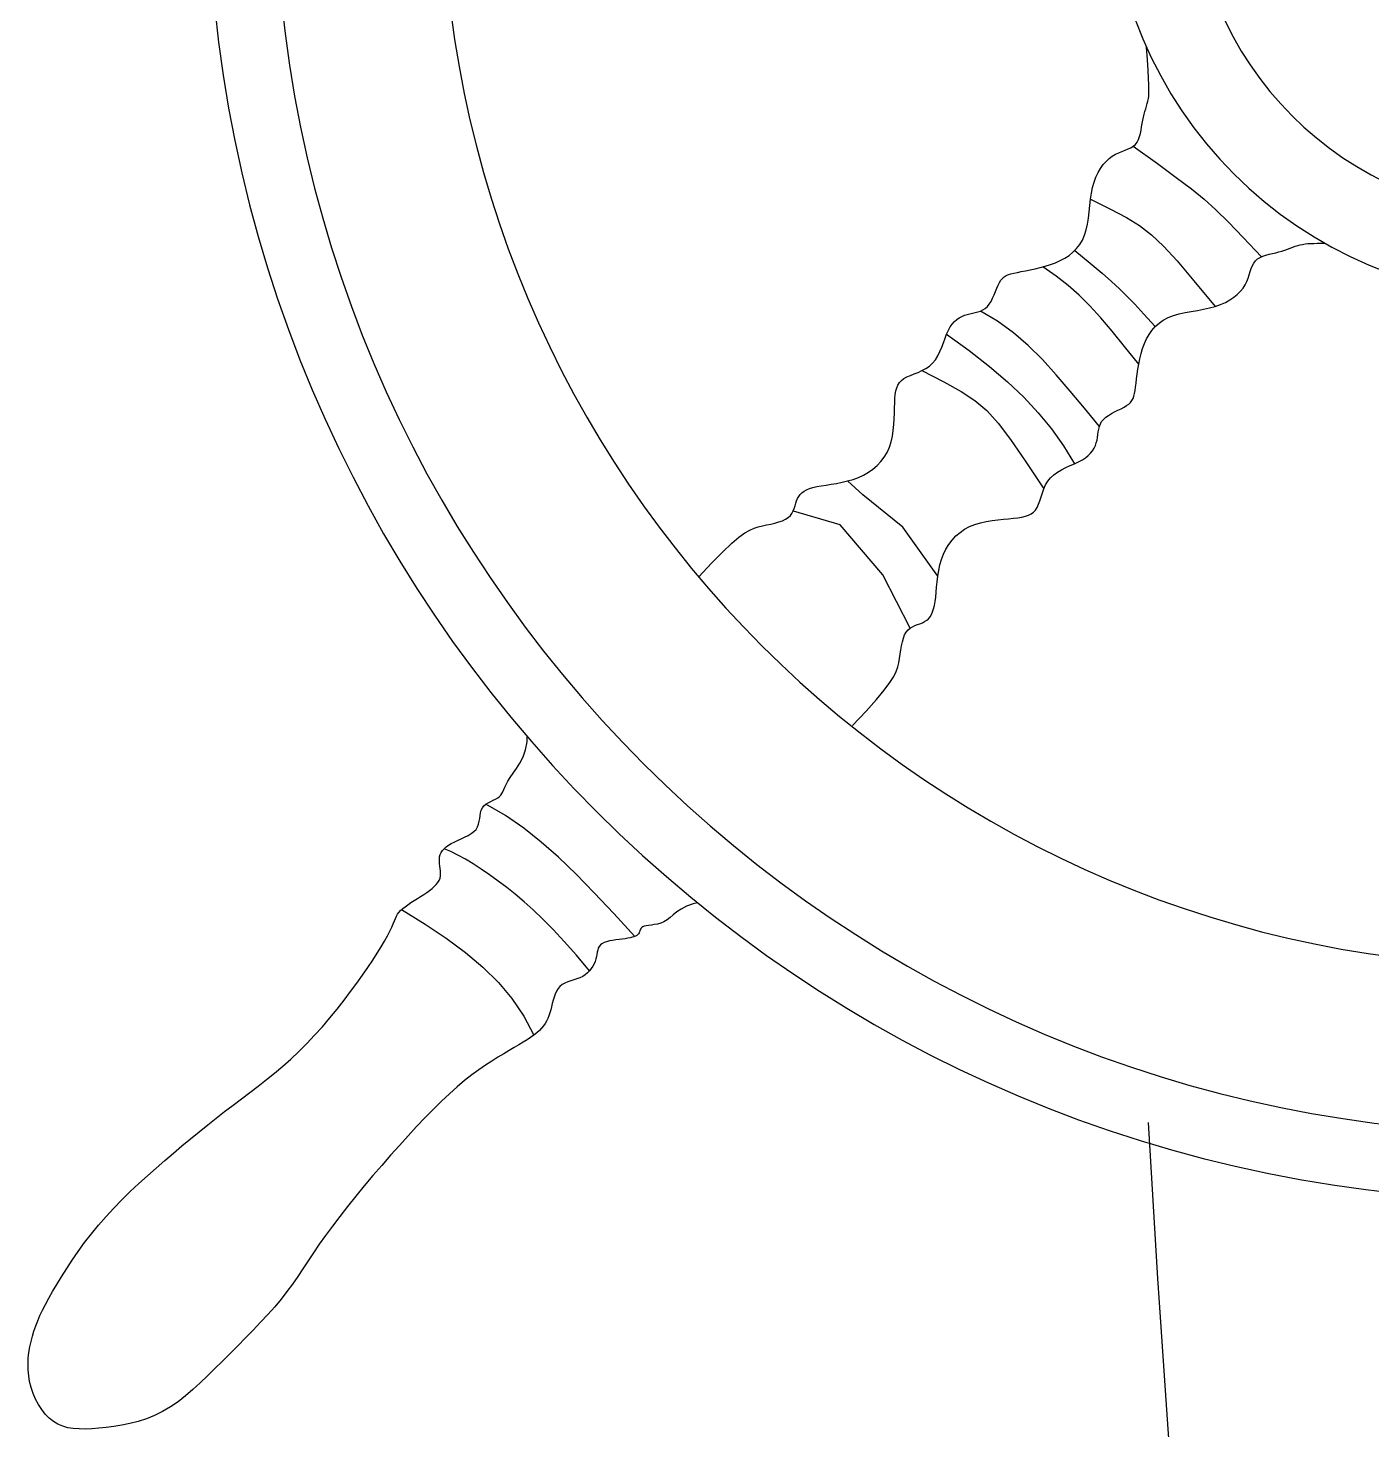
# Model space of a CAD drawing. Header units: millimetres. Extents: x -37 to 8970, y -2 to 4773.
# Drawn here: x 8469.9 to 8544.5, y 353.8 to 431.6 of the extents above; entities that cross this region are included whole.
import ezdxf

# ---------------------------------------------------------------- set-up
doc = ezdxf.new("R2010")
doc.units = ezdxf.units.MM

msp = doc.modelspace()

# ---------------------------------------------------------------- linework, layer by layer
at = {"color": 18, "true_color": 0x000000}
for p, q in [((8516.189, 405.748), (8515.347, 406.507)), ((8518.415, 403.937), (8516.189, 405.748)), ((8514.936, 404.077), (8512.344, 404.832)), ((8517.302, 401.291), (8514.936, 404.077)), ((8520.356, 401.228), (8518.415, 403.937)), ((8518.818, 398.341), (8517.302, 401.291)), ((8497.557, 392.027), (8497.563, 392.318)), ((8497.334, 391.199), (8497.472, 391.588)), ((8497.472, 391.588), (8497.557, 392.027)), ((8496.97, 390.552), (8497.16, 390.855)), ((8497.16, 390.855), (8497.334, 391.199)), ((8496.392, 389.668), (8496.489, 389.847)), ((8496.489, 389.847), (8496.618, 390.052)), ((8496.618, 390.052), (8496.783, 390.285)), ((8496.783, 390.285), (8496.97, 390.552)), ((8496.025, 388.994), (8496.103, 389.072)), ((8496.103, 389.072), (8496.162, 389.161)), ((8496.162, 389.161), (8496.213, 389.262)), ((8496.213, 389.262), (8496.262, 389.378)), ((8496.262, 389.378), (8496.319, 389.513)), ((8496.319, 389.513), (8496.392, 389.668)), ((8494.978, 388.093), (8495.017, 388.234)), ((8495.017, 388.234), (8495.078, 388.361)), ((8495.078, 388.361), (8495.165, 388.471)), ((8495.165, 388.471), (8495.276, 388.566)), ((8495.276, 388.566), (8495.402, 388.648)), ((8495.402, 388.648), (8495.537, 388.722)), ((8495.537, 388.722), (8495.674, 388.79)), ((8495.674, 388.79), (8495.805, 388.856)), ((8495.805, 388.856), (8495.925, 388.923)), ((8495.925, 388.923), (8496.025, 388.994)), ((8494.809, 387.316), (8494.867, 387.466)), ((8494.867, 387.466), (8494.904, 387.624)), ((8494.904, 387.624), (8494.93, 387.783)), ((8494.93, 387.783), (8494.951, 387.941)), ((8494.951, 387.941), (8494.978, 388.093)), ((8493.895, 386.645), (8494.09, 386.736)), ((8494.09, 386.736), (8494.278, 386.831)), ((8494.278, 386.831), (8494.451, 386.935)), ((8494.451, 386.935), (8494.601, 387.049)), ((8494.601, 387.049), (8494.722, 387.175)), ((8494.722, 387.175), (8494.809, 387.316)), ((8492.789, 385.889), (8492.859, 385.997)), ((8492.859, 385.997), (8492.948, 386.1)), ((8492.948, 386.1), (8493.058, 386.199)), ((8493.058, 386.199), (8493.188, 386.294)), ((8493.188, 386.294), (8493.34, 386.385)), ((8493.34, 386.385), (8493.513, 386.472)), ((8493.513, 386.472), (8493.7, 386.558)), ((8493.7, 386.558), (8493.895, 386.645)), ((8492.688, 385.535), (8492.704, 385.658)), ((8492.688, 385.406), (8492.688, 385.535)), ((8492.7, 385.273), (8492.688, 385.406)), ((8492.718, 385.138), (8492.7, 385.273)), ((8492.704, 385.658), (8492.737, 385.776)), ((8492.738, 385.001), (8492.718, 385.138)), ((8492.737, 385.776), (8492.789, 385.889)), ((8492.608, 384.225), (8492.679, 384.344)), ((8492.679, 384.344), (8492.728, 384.467)), ((8492.728, 384.467), (8492.754, 384.596)), ((8492.753, 384.864), (8492.738, 385.001)), ((8492.76, 384.729), (8492.753, 384.864)), ((8492.754, 384.596), (8492.76, 384.729)), ((8491.819, 383.558), (8491.985, 383.668)), ((8491.985, 383.668), (8492.139, 383.778)), ((8492.139, 383.778), (8492.28, 383.887)), ((8492.28, 383.887), (8492.407, 383.998)), ((8492.407, 383.998), (8492.517, 384.11)), ((8492.517, 384.11), (8492.608, 384.225)), ((8490.652, 382.774), (8490.789, 382.883)), ((8490.789, 382.883), (8490.944, 382.993)), ((8490.944, 382.993), (8491.111, 383.106)), ((8491.111, 383.106), (8491.287, 383.219)), ((8491.287, 383.219), (8491.466, 383.333)), ((8491.466, 383.333), (8491.645, 383.446)), ((8491.645, 383.446), (8491.819, 383.558)), ((8506.405, 382.91), (8506.109, 382.754)), ((8506.773, 383.047), (8506.405, 382.91)), ((8507.017, 383.104), (8506.773, 383.047)), ((8490.13, 381.929), (8490.197, 382.09)), ((8490.197, 382.09), (8490.254, 382.229)), ((8490.254, 382.229), (8490.31, 382.351)), ((8490.31, 382.351), (8490.371, 382.462)), ((8490.371, 382.462), (8490.444, 382.566)), ((8490.444, 382.566), (8490.536, 382.669)), ((8490.536, 382.669), (8490.652, 382.774)), ((8505.152, 382.045), (8504.973, 381.973)), ((8505.326, 382.145), (8505.152, 382.045)), ((8505.495, 382.274), (8505.326, 382.145)), ((8505.67, 382.426), (8505.495, 382.274)), ((8505.87, 382.589), (8505.67, 382.426)), ((8506.109, 382.754), (8505.87, 382.589)), ((8489.648, 380.977), (8489.81, 381.267)), ((8489.81, 381.267), (8489.943, 381.522)), ((8489.943, 381.522), (8490.048, 381.742)), ((8490.048, 381.742), (8490.13, 381.929)), ((8503.575, 381.251), (8503.49, 381.216)), ((8503.646, 381.29), (8503.575, 381.251)), ((8503.703, 381.334), (8503.646, 381.29)), ((8503.747, 381.384), (8503.703, 381.334)), ((8503.778, 381.438), (8503.747, 381.384)), ((8503.802, 381.496), (8503.778, 381.438)), ((8503.822, 381.555), (8503.802, 381.496)), ((8503.845, 381.613), (8503.822, 381.555)), ((8503.876, 381.669), (8503.845, 381.613)), ((8503.919, 381.72), (8503.876, 381.669)), ((8503.979, 381.764), (8503.919, 381.72)), ((8504.063, 381.799), (8503.979, 381.764)), ((8504.172, 381.824), (8504.063, 381.799)), ((8504.304, 381.843), (8504.172, 381.824)), ((8504.456, 381.862), (8504.304, 381.843)), ((8504.62, 381.886), (8504.456, 381.862)), ((8504.795, 381.921), (8504.62, 381.886)), ((8504.973, 381.973), (8504.795, 381.921)), ((8489.24, 380.301), (8489.458, 380.654)), ((8489.458, 380.654), (8489.648, 380.977)), ((8501.478, 380.472), (8501.454, 380.359)), ((8501.511, 380.577), (8501.478, 380.472)), ((8501.557, 380.672), (8501.511, 380.577)), ((8501.623, 380.757), (8501.557, 380.672)), ((8501.713, 380.83), (8501.623, 380.757)), ((8501.83, 380.891), (8501.713, 380.83)), ((8501.972, 380.94), (8501.83, 380.891)), ((8502.131, 380.98), (8501.972, 380.94)), ((8502.303, 381.013), (8502.131, 380.98)), ((8502.481, 381.04), (8502.303, 381.013)), ((8502.66, 381.064), (8502.481, 381.04)), ((8502.833, 381.085), (8502.66, 381.064)), ((8502.996, 381.107), (8502.833, 381.085)), ((8503.143, 381.13), (8502.996, 381.107)), ((8503.275, 381.156), (8503.143, 381.13)), ((8503.39, 381.184), (8503.275, 381.156)), ((8503.49, 381.216), (8503.39, 381.184)), ((8488.724, 379.515), (8488.995, 379.921)), ((8488.995, 379.921), (8489.24, 380.301)), ((8501.277, 379.709), (8501.207, 379.575)), ((8501.333, 379.845), (8501.277, 379.709)), ((8501.377, 379.98), (8501.333, 379.845)), ((8501.408, 380.112), (8501.377, 379.98)), ((8501.432, 380.238), (8501.408, 380.112)), ((8501.454, 380.359), (8501.432, 380.238)), ((8488.107, 378.636), (8488.428, 379.086)), ((8488.428, 379.086), (8488.724, 379.515)), ((8500.492, 378.938), (8500.327, 378.875)), ((8500.646, 379.012), (8500.492, 378.938)), ((8500.787, 379.101), (8500.646, 379.012)), ((8500.913, 379.205), (8500.787, 379.101)), ((8501.025, 379.32), (8500.913, 379.205)), ((8501.123, 379.444), (8501.025, 379.32)), ((8501.207, 379.575), (8501.123, 379.444)), ((8487.396, 377.687), (8487.762, 378.168)), ((8487.762, 378.168), (8488.107, 378.636)), ((8499.186, 378.193), (8499.112, 378.035)), ((8499.275, 378.336), (8499.186, 378.193)), ((8499.382, 378.458), (8499.275, 378.336)), ((8499.511, 378.558), (8499.382, 378.458)), ((8499.658, 378.639), (8499.511, 378.558)), ((8499.817, 378.706), (8499.658, 378.639)), ((8499.985, 378.765), (8499.817, 378.706)), ((8500.156, 378.819), (8499.985, 378.765)), ((8500.327, 378.875), (8500.156, 378.819)), ((8487.01, 377.199), (8487.396, 377.687)), ((8498.955, 377.507), (8498.912, 377.328)), ((8499, 377.688), (8498.955, 377.507)), ((8499.052, 377.865), (8499, 377.688)), ((8499.112, 378.035), (8499.052, 377.865)), ((8486.193, 376.222), (8486.609, 376.709)), ((8486.609, 376.709), (8487.01, 377.199)), ((8498.711, 376.68), (8498.642, 376.536)), ((8498.77, 376.83), (8498.711, 376.68)), ((8498.822, 376.987), (8498.77, 376.83)), ((8498.869, 377.154), (8498.822, 376.987)), ((8498.912, 377.328), (8498.869, 377.154)), ((8485.766, 375.745), (8486.193, 376.222)), ((8498.095, 375.882), (8497.933, 375.756)), ((8498.237, 376.007), (8498.095, 375.882)), ((8498.362, 376.134), (8498.237, 376.007)), ((8498.469, 376.264), (8498.362, 376.134)), ((8498.562, 376.398), (8498.469, 376.264)), ((8498.642, 376.536), (8498.562, 376.398)), ((8484.888, 374.841), (8485.33, 375.283)), ((8485.33, 375.283), (8485.766, 375.745)), ((8496.837, 375.064), (8496.559, 374.9)), ((8497.096, 375.218), (8496.837, 375.064)), ((8497.334, 375.361), (8497.096, 375.218)), ((8497.553, 375.498), (8497.334, 375.361)), ((8497.753, 375.629), (8497.553, 375.498)), ((8497.933, 375.756), (8497.753, 375.629)), ((8483.992, 374.027), (8484.442, 374.423)), ((8484.442, 374.423), (8484.888, 374.841)), ((8495.605, 374.318), (8495.25, 374.085)), ((8495.942, 374.529), (8495.605, 374.318)), ((8496.26, 374.723), (8495.942, 374.529)), ((8496.559, 374.9), (8496.26, 374.723)), ((8483.084, 373.284), (8483.54, 373.649)), ((8483.54, 373.649), (8483.992, 374.027)), ((8494.493, 373.544), (8494.091, 373.23)), ((8494.879, 373.828), (8494.493, 373.544)), ((8495.25, 374.085), (8494.879, 373.828)), ((8482.164, 372.578), (8482.625, 372.929)), ((8482.625, 372.929), (8483.084, 373.284)), ((8493.676, 372.884), (8493.247, 372.503)), ((8494.091, 373.23), (8493.676, 372.884)), ((8481.235, 371.876), (8481.7, 372.228)), ((8481.7, 372.228), (8482.164, 372.578)), ((8492.807, 372.091), (8492.356, 371.648)), ((8493.247, 372.503), (8492.807, 372.091)), ((8479.827, 370.775), (8480.298, 371.149)), ((8480.298, 371.149), (8480.767, 371.516)), ((8480.767, 371.516), (8481.235, 371.876)), ((8491.896, 371.179), (8491.427, 370.685)), ((8492.356, 371.648), (8491.896, 371.179)), ((8478.879, 370.004), (8479.354, 370.393)), ((8479.354, 370.393), (8479.827, 370.775)), ((8491.427, 370.685), (8490.951, 370.171)), ((8477.924, 369.203), (8478.402, 369.607)), ((8478.402, 369.607), (8478.879, 370.004)), ((8490.47, 369.638), (8489.983, 369.089)), ((8490.951, 370.171), (8490.47, 369.638)), ((8476.962, 368.373), (8477.443, 368.792)), ((8477.443, 368.792), (8477.924, 369.203)), ((8489.983, 369.089), (8489.493, 368.527)), ((8476.481, 367.947), (8476.962, 368.373)), ((8489.493, 368.527), (8489.004, 367.957)), ((8475.533, 367.07), (8476.004, 367.512)), ((8476.004, 367.512), (8476.481, 367.947)), ((8488.522, 367.384), (8488.05, 366.813)), ((8489.004, 367.957), (8488.522, 367.384)), ((8474.622, 366.16), (8475.071, 366.619)), ((8475.071, 366.619), (8475.533, 367.07)), ((8488.05, 366.813), (8487.594, 366.248)), ((8473.77, 365.214), (8474.187, 365.691)), ((8474.187, 365.691), (8474.622, 366.16)), ((8487.159, 365.694), (8486.749, 365.157)), ((8487.594, 366.248), (8487.159, 365.694)), ((8473.373, 364.729), (8473.77, 365.214)), ((8486.749, 365.157), (8486.369, 364.641)), ((8472.643, 363.751), (8472.998, 364.239)), ((8472.998, 364.239), (8473.373, 364.729)), ((8486.023, 364.149), (8485.703, 363.679)), ((8486.369, 364.641), (8486.023, 364.149)), ((8472.312, 363.27), (8472.643, 363.751)), ((8485.703, 363.679), (8485.402, 363.228)), ((8471.718, 362.348), (8472.003, 362.8)), ((8472.003, 362.8), (8472.312, 363.27)), ((8485.113, 362.79), (8484.826, 362.363)), ((8485.402, 363.228), (8485.113, 362.79)), ((8471.223, 361.518), (8471.458, 361.919)), ((8471.458, 361.919), (8471.718, 362.348)), ((8484.534, 361.942), (8484.228, 361.523)), ((8484.826, 362.363), (8484.534, 361.942)), ((8470.828, 360.806), (8471.014, 361.148)), ((8471.014, 361.148), (8471.223, 361.518)), ((8483.901, 361.103), (8483.546, 360.678)), ((8484.228, 361.523), (8483.901, 361.103)), ((8470.52, 360.186), (8470.664, 360.487)), ((8470.664, 360.487), (8470.828, 360.806)), ((8483.167, 360.248), (8482.768, 359.817)), ((8483.546, 360.678), (8483.167, 360.248)), ((8470.184, 359.332), (8470.282, 359.614)), ((8470.282, 359.614), (8470.393, 359.896)), ((8470.393, 359.896), (8470.52, 360.186)), ((8482.768, 359.817), (8482.353, 359.384)), ((8469.956, 358.451), (8470.021, 358.753)), ((8470.021, 358.753), (8470.097, 359.047)), ((8470.097, 359.047), (8470.184, 359.332)), ((8481.929, 358.951), (8481.5, 358.52)), ((8482.353, 359.384), (8481.929, 358.951)), ((8469.871, 357.827), (8469.906, 358.142)), ((8469.906, 358.142), (8469.956, 358.451)), ((8481.07, 358.092), (8480.644, 357.668)), ((8481.5, 358.52), (8481.07, 358.092)), ((8469.856, 357.507), (8469.871, 357.827)), ((8469.862, 357.183), (8469.856, 357.507)), ((8469.891, 356.855), (8469.862, 357.183)), ((8480.227, 357.252), (8479.817, 356.845)), ((8480.644, 357.668), (8480.227, 357.252)), ((8469.946, 356.526), (8469.891, 356.855)), ((8470.03, 356.196), (8469.946, 356.526)), ((8479.41, 356.453), (8479.004, 356.081)), ((8479.817, 356.845), (8479.41, 356.453)), ((8470.14, 355.87), (8470.03, 356.196)), ((8470.275, 355.554), (8470.14, 355.87)), ((8470.433, 355.253), (8470.275, 355.554)), ((8478.595, 355.731), (8478.182, 355.408)), ((8479.004, 356.081), (8478.595, 355.731)), ((8470.613, 354.972), (8470.433, 355.253)), ((8470.813, 354.717), (8470.613, 354.972)), ((8477.328, 354.863), (8476.883, 354.647)), ((8477.76, 355.118), (8477.328, 354.863)), ((8478.182, 355.408), (8477.76, 355.118)), ((8471.031, 354.493), (8470.813, 354.717)), ((8471.266, 354.304), (8471.031, 354.493)), ((8471.516, 354.156), (8471.266, 354.304)), ((8471.782, 354.045), (8471.516, 354.156)), ((8472.065, 353.967), (8471.782, 354.045)), ((8474.616, 354.039), (8474.188, 353.984)), ((8475.059, 354.111), (8474.616, 354.039)), ((8475.512, 354.204), (8475.059, 354.111)), ((8475.97, 354.321), (8475.512, 354.204)), ((8476.429, 354.468), (8475.97, 354.321)), ((8476.883, 354.647), (8476.429, 354.468)), ((8472.366, 353.919), (8472.065, 353.967)), ((8472.687, 353.897), (8472.366, 353.919)), ((8473.029, 353.896), (8472.687, 353.897)), ((8473.392, 353.913), (8473.029, 353.896)), ((8473.779, 353.943), (8473.392, 353.913)), ((8474.188, 353.984), (8473.779, 353.943))]:
    msp.add_line(p, q, dxfattribs=at)
for points in [[(8507.075, 401.164), (8507.819, 401.96), (8508.427, 402.581), (8508.92, 403.049), (8509.319, 403.39), (8509.645, 403.627), (8509.917, 403.784), (8510.156, 403.885), (8510.384, 403.955), (8510.616, 404.014), (8510.852, 404.067), (8511.087, 404.12), (8511.314, 404.174), (8511.53, 404.234), (8511.728, 404.302), (8511.904, 404.381), (8512.053, 404.474), (8512.17, 404.584), (8512.261, 404.709), (8512.33, 404.843), (8512.385, 404.984), (8512.43, 405.127), (8512.471, 405.27), (8512.515, 405.408), (8512.567, 405.537), (8512.633, 405.654), (8512.715, 405.76), (8512.814, 405.855), (8512.933, 405.94), (8513.073, 406.015), (8513.237, 406.082), (8513.426, 406.141), (8513.641, 406.193), (8513.885, 406.239), (8514.151, 406.283), (8514.436, 406.327), (8514.734, 406.377), (8515.039, 406.435), (8515.347, 406.507), (8515.652, 406.594), (8515.95, 406.702), (8516.234, 406.833), (8516.503, 406.988), (8516.754, 407.165), (8516.986, 407.365), (8517.195, 407.586), (8517.379, 407.829), (8517.537, 408.093), (8517.666, 408.376), (8517.764, 408.679), (8517.836, 408.994), (8517.886, 409.318), (8517.918, 409.643), (8517.937, 409.964), (8517.948, 410.275), (8517.955, 410.57), (8517.962, 410.842), (8517.975, 411.089), (8517.995, 411.309), (8518.028, 411.505), (8518.075, 411.679), (8518.14, 411.832), (8518.227, 411.967), (8518.337, 412.085), (8518.476, 412.188), (8518.643, 412.279), (8518.834, 412.363), (8519.041, 412.446), (8519.258, 412.533), (8519.476, 412.63), (8519.689, 412.743), (8519.889, 412.877), (8520.069, 413.039), (8520.224, 413.232), (8520.357, 413.45), (8520.471, 413.686), (8520.573, 413.933), (8520.666, 414.182), (8520.755, 414.426), (8520.845, 414.658), (8520.941, 414.87), (8521.045, 415.056), (8521.159, 415.216), (8521.281, 415.353), (8521.411, 415.469), (8521.546, 415.564), (8521.687, 415.643), (8521.833, 415.706), (8521.982, 415.755), (8522.133, 415.793), (8522.284, 415.825), (8522.435, 415.857), (8522.582, 415.892), (8522.725, 415.938), (8522.861, 415.998), (8522.989, 416.079), (8523.106, 416.184), (8523.212, 416.319), (8523.308, 416.477), (8523.396, 416.652), (8523.477, 416.836), (8523.555, 417.023), (8523.63, 417.204), (8523.704, 417.373), (8523.78, 417.523), (8523.859, 417.649), (8523.945, 417.752), (8524.041, 417.835), (8524.149, 417.903), (8524.273, 417.958), (8524.416, 418.005), (8524.581, 418.046), (8524.771, 418.086), (8524.988, 418.127), (8525.228, 418.172), (8525.487, 418.223), (8525.759, 418.28), (8526.039, 418.347), (8526.323, 418.424), (8526.606, 418.513), (8526.883, 418.617), (8527.149, 418.736), (8527.402, 418.873), (8527.639, 419.029), (8527.857, 419.205), (8528.055, 419.403), (8528.231, 419.624), (8528.38, 419.87), (8528.502, 420.143), (8528.596, 420.442), (8528.665, 420.763), (8528.718, 421.1), (8528.759, 421.445), (8528.796, 421.794), (8528.836, 422.14), (8528.883, 422.476), (8528.946, 422.796), (8529.029, 423.096), (8529.131, 423.373), (8529.251, 423.627), (8529.385, 423.858), (8529.534, 424.065), (8529.693, 424.247), (8529.861, 424.404), (8530.037, 424.535), (8530.217, 424.641), (8530.399, 424.728), (8530.579, 424.801), (8530.753, 424.867), (8530.918, 424.932), (8531.071, 425.003), (8531.207, 425.086), (8531.324, 425.188), (8531.418, 425.314), (8531.493, 425.459), (8531.552, 425.622), (8531.598, 425.796), (8531.636, 425.978), (8531.668, 426.164), (8531.699, 426.348), (8531.731, 426.527), (8531.769, 426.698), (8531.81, 426.86), (8531.854, 427.015), (8531.897, 427.164), (8531.94, 427.309), (8531.979, 427.45), (8532.014, 427.589), (8532.042, 427.727), (8532.062, 427.868), (8532.073, 428.031), (8532.075, 428.234), (8532.068, 428.5), (8532.051, 428.848), (8532.024, 429.299), (8531.987, 429.874), (8531.939, 430.592)], [(8531.207, 425.086), (8532.549, 424.123), (8533.595, 423.359), (8534.428, 422.723), (8535.132, 422.144), (8535.79, 421.549), (8536.486, 420.866), (8537.303, 420.023), (8538.324, 418.949)], [(8528.836, 422.14), (8529.95, 421.595), (8530.832, 421.132), (8531.56, 420.683), (8532.218, 420.177), (8532.885, 419.545), (8533.643, 418.717), (8534.572, 417.623), (8535.754, 416.194)], [(8515.627, 392.93), (8516.372, 393.726), (8516.951, 394.374), (8517.385, 394.897), (8517.699, 395.318), (8517.913, 395.658), (8518.052, 395.94), (8518.137, 396.186), (8518.192, 396.418), (8518.235, 396.654), (8518.273, 396.893), (8518.309, 397.13), (8518.349, 397.361), (8518.394, 397.58), (8518.448, 397.782), (8518.515, 397.963), (8518.598, 398.118), (8518.701, 398.242), (8518.818, 398.341), (8518.948, 398.419), (8519.085, 398.483), (8519.225, 398.537), (8519.364, 398.588), (8519.499, 398.641), (8519.624, 398.702), (8519.737, 398.775), (8519.837, 398.864), (8519.926, 398.969), (8520.002, 399.094), (8520.068, 399.239), (8520.124, 399.406), (8520.171, 399.599), (8520.208, 399.817), (8520.238, 400.063), (8520.263, 400.332), (8520.289, 400.619), (8520.318, 400.919), (8520.356, 401.228), (8520.407, 401.54), (8520.474, 401.85), (8520.562, 402.154), (8520.674, 402.447), (8520.81, 402.725), (8520.97, 402.988), (8521.154, 403.232), (8521.361, 403.455), (8521.591, 403.656), (8521.844, 403.83), (8522.118, 403.978), (8522.413, 404.096), (8522.723, 404.189), (8523.043, 404.26), (8523.365, 404.314), (8523.684, 404.355), (8523.993, 404.386), (8524.287, 404.413), (8524.559, 404.438), (8524.804, 404.467), (8525.022, 404.502), (8525.215, 404.548), (8525.386, 404.606), (8525.534, 404.682), (8525.663, 404.777), (8525.774, 404.895), (8525.868, 405.04), (8525.947, 405.213), (8526.019, 405.409), (8526.087, 405.622), (8526.159, 405.843), (8526.242, 406.068), (8526.34, 406.287), (8526.461, 406.496), (8526.61, 406.687), (8526.792, 406.854), (8527.001, 407.001), (8527.229, 407.131), (8527.468, 407.249), (8527.711, 407.358), (8527.949, 407.463), (8528.174, 407.569), (8528.379, 407.678), (8528.558, 407.795), (8528.71, 407.919), (8528.839, 408.05), (8528.945, 408.187), (8529.032, 408.329), (8529.1, 408.475), (8529.153, 408.624), (8529.193, 408.776), (8529.221, 408.929), (8529.243, 409.083), (8529.264, 409.235), (8529.29, 409.384), (8529.326, 409.53), (8529.377, 409.67), (8529.449, 409.802), (8529.546, 409.927), (8529.674, 410.041), (8529.825, 410.148), (8529.994, 410.247), (8530.172, 410.34), (8530.353, 410.43), (8530.529, 410.517), (8530.693, 410.602), (8530.838, 410.688), (8530.958, 410.776), (8531.054, 410.868), (8531.131, 410.969), (8531.191, 411.082), (8531.238, 411.209), (8531.275, 411.355), (8531.306, 411.522), (8531.333, 411.715), (8531.36, 411.934), (8531.389, 412.176), (8531.422, 412.438), (8531.461, 412.713), (8531.509, 412.997), (8531.567, 413.286), (8531.637, 413.574), (8531.722, 413.857), (8531.823, 414.13), (8531.943, 414.392), (8532.083, 414.638), (8532.244, 414.868), (8532.428, 415.079), (8532.637, 415.269), (8532.873, 415.434), (8533.137, 415.574), (8533.429, 415.687), (8533.745, 415.778), (8534.077, 415.853), (8534.419, 415.917), (8534.765, 415.978), (8535.107, 416.04), (8535.439, 416.11), (8535.754, 416.194), (8536.048, 416.296), (8536.318, 416.417), (8536.563, 416.553), (8536.785, 416.703), (8536.981, 416.864), (8537.152, 417.035), (8537.298, 417.214), (8537.417, 417.398), (8537.511, 417.585), (8537.585, 417.772), (8537.646, 417.956), (8537.7, 418.135), (8537.754, 418.304), (8537.815, 418.461), (8537.889, 418.603), (8537.983, 418.726), (8538.102, 418.828), (8538.242, 418.913), (8538.4, 418.982), (8538.571, 419.04), (8538.75, 419.089), (8538.933, 419.134), (8539.115, 419.177), (8539.292, 419.221), (8539.46, 419.27), (8539.619, 419.322), (8539.77, 419.376), (8539.916, 419.429), (8540.058, 419.481), (8540.196, 419.53), (8540.332, 419.574), (8540.468, 419.611), (8540.605, 419.64), (8540.746, 419.662), (8540.894, 419.678), (8541.052, 419.688), (8541.223, 419.695), (8541.411, 419.698), (8541.619, 419.699), (8541.849, 419.699)], [(8527.956, 419.304), (8528.807, 418.596), (8529.47, 418.038), (8529.996, 417.581), (8530.44, 417.176), (8530.852, 416.773), (8531.286, 416.322), (8531.794, 415.774), (8532.428, 415.079)], [(8531.509, 412.997), (8530.724, 413.972), (8530.029, 414.822), (8529.397, 415.567), (8528.798, 416.227), (8528.206, 416.819), (8527.591, 417.363), (8526.925, 417.879), (8526.181, 418.385)], [(8529.326, 409.53), (8528.495, 410.541), (8527.704, 411.499), (8526.932, 412.4), (8526.162, 413.241), (8525.375, 414.018), (8524.553, 414.729), (8523.675, 415.37), (8522.725, 415.938)], [(8520.845, 414.658), (8522.105, 413.743), (8523.229, 412.864), (8524.232, 412.005), (8525.129, 411.151), (8525.934, 410.285), (8526.663, 409.393), (8527.329, 408.457), (8527.949, 407.463)], [(8519.476, 412.63), (8520.694, 412.005), (8521.646, 411.477), (8522.414, 410.971), (8523.075, 410.41), (8523.709, 409.715), (8524.395, 408.811), (8525.213, 407.621), (8526.242, 406.068)], [(8503.533, 381.233), (8502.364, 382.498), (8501.287, 383.645), (8500.277, 384.683), (8499.305, 385.623), (8498.346, 386.472), (8497.372, 387.239), (8496.358, 387.934), (8495.276, 388.566)], [(8501.025, 379.32), (8500.293, 380.192), (8499.623, 380.954), (8499.007, 381.618), (8498.435, 382.198), (8497.9, 382.707), (8497.392, 383.16), (8496.903, 383.569), (8496.425, 383.948), (8495.949, 384.307), (8495.479, 384.647), (8495.017, 384.964), (8494.566, 385.255), (8494.131, 385.518), (8493.714, 385.748), (8493.318, 385.943), (8492.948, 386.1)], [(8490.594, 382.721), (8491.891, 381.92), (8493.074, 381.132), (8494.145, 380.34), (8495.107, 379.528), (8495.963, 378.679), (8496.718, 377.779), (8497.374, 376.81), (8497.933, 375.756)]]:
    msp.add_lwpolyline(points, dxfattribs=at)
for centre, major_axis, start_param, end_param in [((8553.485, 440.24), (-52.076, 52.076), 3.926991, 10.210176), ((8553.485, 440.24), (49.444, 49.444), 5.497787, 11.780972), ((8553.485, 440.24), (-42.889, 42.889), 3.926991, 10.210176), ((8553.485, 440.24), (16.693, 16.693), 5.497787, 11.780972), ((8553.485, 440.24), (-13.465, 13.465), 3.926991, 10.210176), ((9502.148, 424.895), (-687.037, 687.037), 0.841002, 0.98352)]:
    msp.add_ellipse(centre, major_axis=major_axis, ratio=1, start_param=start_param, end_param=end_param, dxfattribs=at)

doc.saveas('drawing.dxf')
